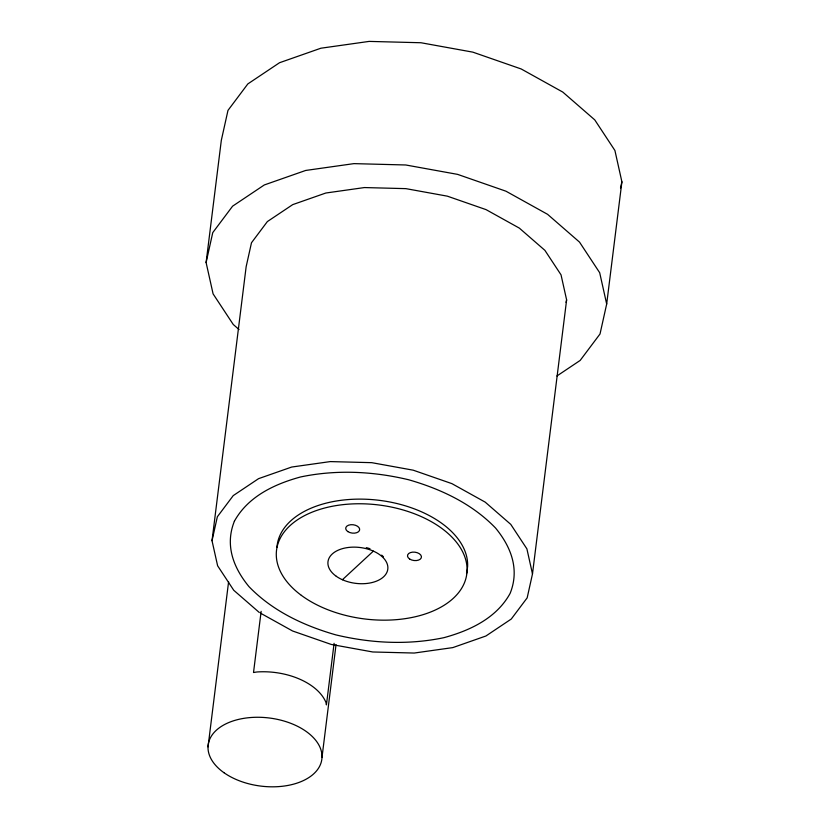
<?xml version="1.0" encoding="UTF-8"?>
<svg xmlns="http://www.w3.org/2000/svg" width="828" height="828" viewBox="0 0 828 828"><rect width="100%" height="100%" fill="white"/><g stroke="black" fill="none" stroke-linecap="round" stroke-linejoin="round"><path stroke-width="1.24" d="M239.064 329.534L233.248 324.483L213.086 293.868L206.1 262.538L221.324 140.305L227.979 110.393L247.831 83.928L279.533 62.721L320.912 48.21L369.153 41.4L420.966 42.745L472.829 52.143L521.195 68.972L562.781 92.074L594.752 119.874L614.914 150.489L621.9 181.818L606.676 304.052L600.021 333.974L580.169 360.428L556.923 375.984M259.319 612.513L233.744 590.271L217.619 565.783L212.02 540.715L246.154 266.688L251.484 242.759L267.361 221.583L292.719 204.619L325.828 193.017L364.413 187.563L405.875 188.639L447.358 196.164L486.057 209.629L519.322 228.104L544.896 250.346L561.032 274.834L566.621 299.902L532.487 573.928L527.167 597.857L511.28 619.023L485.922 635.997L452.823 647.6L414.228 653.044L372.776 651.978L331.283 644.453L292.584 630.988L260.427 613.124M208.035 746.877L228.59 581.815M261.141 611.343L253.523 672.512L256.97 671.974A57.277 34.31 7.1 0 1 326.015 702.62L326.429 704.876L334.098 643.304M322.02 757.206L336.044 644.619M206.1 262.538L212.755 232.627L232.606 206.162L264.308 184.954L305.687 170.454L353.929 163.633L405.741 164.979L457.605 174.377L505.97 191.206L547.556 214.307L579.517 242.107L599.689 272.722L606.676 304.052M212.02 540.715L217.35 516.775L233.237 495.61L258.595 478.646L291.694 467.044L330.289 461.589L371.741 462.666L413.234 470.19L451.922 483.645L485.198 502.13L510.762 524.372L526.898 548.86L532.487 573.928M566.062 302.417L566.621 299.902M620.514 188.049L621.9 181.818M342.419 579.735L373.366 551.117M276.956 547.236A95.862 57.422 7.1 0 1 376.419 499.998A95.862 57.422 7.1 0 1 467.551 567.408M467.437 568.639A95.862 57.422 7.1 0 1 466.537 573.576M366.318 547.639A30.129 18.05 7.1 0 1 370.002 548.736M381.667 555.133A30.129 18.05 7.1 0 1 383.467 556.84M234.386 521.236C224.761 545.207 233.341 567.625 248.98 586.638C272.515 611.012 303.628 625.595 335.785 634.869C371.244 643.335 408.163 645.188 443.953 637.663C470.097 630.532 496.521 618.123 510.12 593.397C519.756 569.426 511.166 547.018 495.527 527.995C472.001 503.631 440.889 489.037 408.721 479.774C373.273 471.298 336.344 469.445 300.554 476.969C274.42 484.101 247.996 496.521 234.386 521.236M301.351 595.363A95.862 57.422 7.1 0 0 462.655 586.545A95.862 57.422 7.1 0 0 351.031 503.983A95.862 57.422 7.1 0 0 301.351 595.363M347.843 531.586A7.017 4.202 7.1 0 0 359.466 530.489A7.017 4.202 7.1 0 0 350.761 524.714A7.017 4.202 7.1 0 0 347.843 531.586M409.622 559.004A7.017 4.202 7.1 0 0 421.245 557.906A7.017 4.202 7.1 0 0 412.541 552.141A7.017 4.202 7.1 0 0 409.622 559.004M336.292 576.298A30.129 18.05 7.1 0 0 386.707 572.738A30.129 18.05 7.1 0 0 350.668 547.246A30.129 18.05 7.1 0 0 336.292 576.298M223.974 772.71A57.277 34.31 7.1 0 0 319.794 765.931A57.277 34.31 7.1 0 0 251.298 717.483A57.277 34.31 7.1 0 0 223.974 772.71"/></g></svg>
